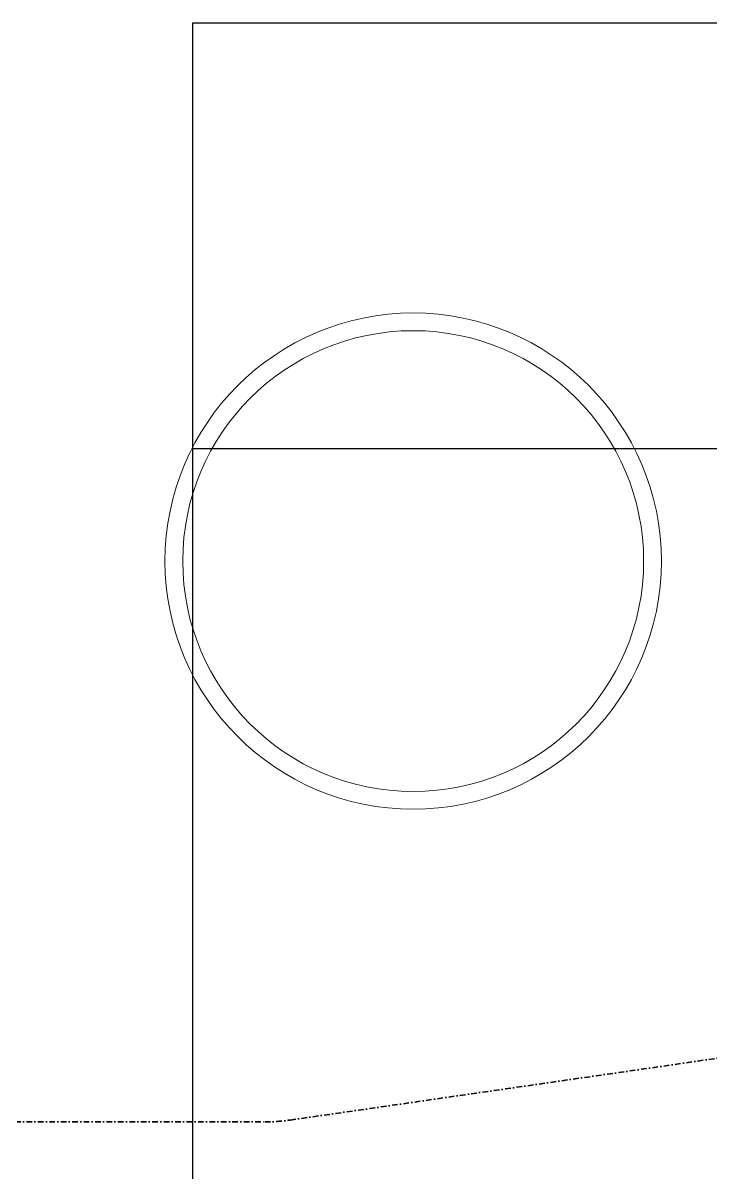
# Model space of a CAD drawing. Extents: x -12260 to 184725, y -29287 to 19916.
# Drawn here: x 44680 to 45068, y -6849 to -6200 of the extents above; entities that cross this region are included whole.
import ezdxf

# ---------------------------------------------------------------- set-up
doc = ezdxf.new("R2010")
doc.units = 0
doc.header["$LTSCALE"] = 0.25
doc.linetypes.add('DASHDOT', pattern=[25.4, 12.7, -6.35, 0, -6.35])
doc.layers.add('01-First Floor-FUR$0$FALSE CEILING', color=251, linetype='Continuous')
for name, color, linetype, lineweight in [('01-First Floor-FUR$0$LOADING', 253, 'Continuous', 5), ('01-First Floor-FUR$0$Walls', 251, 'Continuous', 5), ('E-LITE-CLNG-CNDT', 6, 'DASHDOT', 35)]:
    doc.layers.add(name, color=color, linetype=linetype, lineweight=lineweight)

# ---------------------------------------------------------------- blocks, each defined once
blk = doc.blocks.new('01-First Floor-FUR$0$WM00001-P')
at = {"layer": '01-First Floor-FUR$0$LOADING'}
for radius in [0.14, 0.13]:
    blk.add_circle((0, 0), radius, dxfattribs=at)
blk = doc.blocks.new('01-First Floor-FUR')
at = {"layer": '01-First Floor-FUR$0$FALSE CEILING', "linetype": 'Continuous'}
blk.add_line((44776, -6440), (48976, -6440), dxfattribs=at)
at = {"layer": '01-First Floor-FUR$0$FALSE CEILING'}
blk.add_lwpolyline([(44776, -6200), (48976, -6200), (48976, -9440), (44776, -9440)], close=True, dxfattribs=at)
at = {"layer": '01-First Floor-FUR$0$Walls'}
for p, q in [((44776, -6200), (44776, -8320)), ((48976, -6200), (44776, -6200))]:
    blk.add_line(p, q, dxfattribs=at)
at = {"layer": '01-First Floor-FUR$0$LOADING', "extrusion": (2.24019e-05, -2.26055e-18, -1), "xscale": 1000, "yscale": 1000, "zscale": 1000, "rotation": 180}
blk.add_blockref('01-First Floor-FUR$0$WM00001-P', (-44900.38, -6503.6, 1.07), dxfattribs=at)

msp = doc.modelspace()

# ---------------------------------------------------------------- linework, layer by layer
at = {"layer": 'E-LITE-CLNG-CNDT', "color": 1}
msp.add_lwpolyline([(44075.97, -6819.99), (44816.71, -6819.99, 0.03594), (44831.03, -6818.96), (45375.96, -6740.11)], format="xyb", dxfattribs=at)

# ---------------------------------------------------------------- block references
at = {"layer": 'E-LITE-CLNG-CNDT'}
msp.add_blockref('01-First Floor-FUR', (0, 0), dxfattribs=at)

doc.saveas('drawing.dxf')
